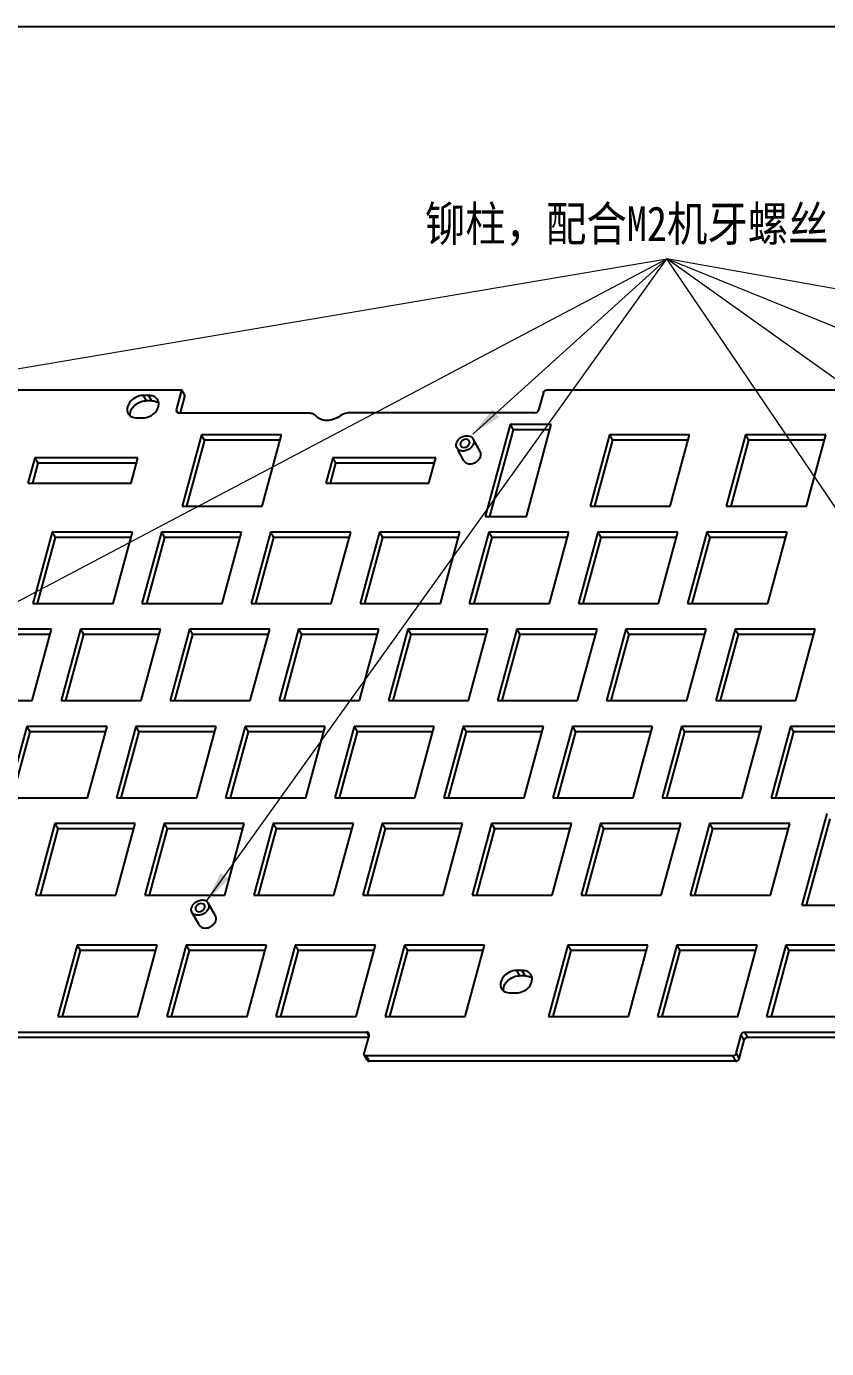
# Model space of a CAD drawing. Header units: millimetres. Extents: x 2158 to 4802, y -120 to 609.
# Drawn here: x 4327 to 4455.7, y 396.5 to 609 of the extents above; entities that cross this region are included whole.
import ezdxf

# ---------------------------------------------------------------- set-up
doc = ezdxf.new("R2010")
doc.units = ezdxf.units.MM
doc.header["$LTSCALE"] = 30.734
doc.layers.get('0').update_dxf_attribs({"linetype": 'CONTINUOUS'})
doc.layers.add('dim', color=82, linetype='CONTINUOUS', lineweight=9)
doc.styles.get("Standard").update_dxf_attribs({"font": 'txt', "width": 0.85})
doc.dimstyles.new('YanXiu', dxfattribs={"dimscale": 2.5, "dimtxt": 3, "dimasz": 2, "dimexe": 0.66, "dimexo": 0.66, "dimgap": 0.66, "dimtad": 0, "dimdsep": 46, "dimtxsty": 'STANDARD', "dimcen": 0, "dimclrd": 3, "dimclre": 6, "dimclrt": 3, "dimazin": 2, "dimtm": 1e-09, "dimtfac": 1, "dimtofl": 0, "dimtmove": 0, "dimatfit": 3, "dimfxl": 1, "dimlwd": 5, "dimlwe": 5, "dimarcsym": 0})

msp = doc.modelspace()

# ---------------------------------------------------------------- linework, layer by layer
at = {"color": 7, "linetype": 'Continuous'}
for p, q in [((4283.62516, 550.61263), (4352.02776, 550.61263)), ((4351.13679, 547.33158), (4352.02776, 550.61263)), ((4352.5069, 549.75465), (4352.02776, 550.61263)), ((4410.73419, 550.61263), (4469.6821, 550.61263)), ((4345.79585, 549.71034), (4346.27498, 548.85236)), ((4346.71691, 549.71034), (4345.79585, 549.71034)), ((4347.19605, 548.85236), (4346.27498, 548.85236)), ((4347.19605, 548.85236), (4346.71691, 549.71034)), ((4352.5069, 549.75465), (4351.73754, 546.92145)), ((4410.16229, 550.2025), (4409.38269, 547.33158)), ((4351.13679, 547.33158), (4351.34575, 546.95739)), ((4351.48595, 546.92145), (4372.36127, 546.92145)), ((4408.81079, 546.92145), (4378.9387, 546.92145)), ((4344.81578, 546.10119), (4345.73684, 546.10119)), ((4404.80319, 545.02799), (4400.79383, 530.26327)), ((4405.28233, 544.17001), (4401.50595, 530.26327)), ((4404.80319, 545.02799), (4405.28233, 544.17001)), ((4411.43483, 545.02799), (4404.80319, 545.02799)), ((4411.20185, 544.17001), (4405.28233, 544.17001)), ((4407.42547, 530.26327), (4411.43483, 545.02799)), ((4355.17305, 543.38747), (4352.05466, 531.90379)), ((4355.65219, 542.52949), (4352.76678, 531.90379)), ((4355.65219, 542.52949), (4355.17305, 543.38747)), ((4368.0679, 543.38747), (4355.17305, 543.38747)), ((4367.83492, 542.52949), (4355.65219, 542.52949)), ((4364.94951, 531.90379), (4368.0679, 543.38747)), ((4400.01249, 540.68069), (4398.86256, 542.73985)), ((4420.78483, 543.38747), (4417.66644, 531.90379)), ((4421.26397, 542.52949), (4418.37856, 531.90379)), ((4420.78483, 543.38747), (4421.26397, 542.52949)), ((4433.67968, 543.38747), (4420.78483, 543.38747)), ((4433.4467, 542.52949), (4421.26397, 542.52949)), ((4430.56129, 531.90379), (4433.67968, 543.38747)), ((4442.68766, 543.38747), (4439.56927, 531.90379)), ((4443.1668, 542.52949), (4440.28139, 531.90379)), ((4442.68766, 543.38747), (4443.1668, 542.52949)), ((4455.58251, 543.38747), (4442.68766, 543.38747)), ((4455.34953, 542.52949), (4443.1668, 542.52949)), ((4452.46412, 531.90379), (4455.58251, 543.38747)), ((4397.39324, 539.21798), (4396.45784, 540.89298)), ((4328.381, 539.69629), (4327.26729, 535.59497)), ((4328.86014, 538.83831), (4327.97941, 535.59497)), ((4328.381, 539.69629), (4328.86014, 538.83831)), ((4344.9601, 539.69629), (4328.381, 539.69629)), ((4344.72711, 538.83831), (4328.86014, 538.83831)), ((4343.84639, 535.59497), (4344.9601, 539.69629)), ((4376.27617, 539.69629), (4375.16246, 535.59497)), ((4376.75531, 538.83831), (4375.87458, 535.59497)), ((4376.27617, 539.69629), (4376.75531, 538.83831)), ((4392.85527, 539.69629), (4376.27617, 539.69629)), ((4392.62229, 538.83831), (4376.75531, 538.83831)), ((4391.74156, 535.59497), (4392.85527, 539.69629)), ((4397.39269, 539.21904), (4397.71051, 538.8912)), ((4327.26729, 535.59497), (4343.84639, 535.59497)), ((4375.16246, 535.59497), (4391.74156, 535.59497)), ((4352.05466, 531.90379), (4364.94951, 531.90379)), ((4417.66644, 531.90379), (4430.56129, 531.90379)), ((4439.56927, 531.90379), (4452.46412, 531.90379)), ((4400.79383, 530.26327), (4407.42547, 530.26327)), ((4331.18226, 527.76147), (4328.06387, 516.27779)), ((4331.18226, 527.76147), (4331.6614, 526.90349)), ((4344.07712, 527.76147), (4331.18226, 527.76147)), ((4340.95872, 516.27779), (4344.07712, 527.76147)), ((4348.72847, 527.76147), (4345.61008, 516.27779)), ((4348.72847, 527.76147), (4349.20761, 526.90349)), ((4361.62333, 527.76147), (4348.72847, 527.76147)), ((4358.50494, 516.27779), (4361.62333, 527.76147)), ((4366.27469, 527.76147), (4363.15629, 516.27779)), ((4366.27469, 527.76147), (4366.75382, 526.90349)), ((4379.16954, 527.76147), (4366.27469, 527.76147)), ((4376.05115, 516.27779), (4379.16954, 527.76147)), ((4383.8209, 527.76147), (4380.70251, 516.27779)), ((4383.8209, 527.76147), (4384.30004, 526.90349)), ((4396.71575, 527.76147), (4383.8209, 527.76147)), ((4393.59736, 516.27779), (4396.71575, 527.76147)), ((4401.36711, 527.76147), (4398.24872, 516.27779)), ((4401.36711, 527.76147), (4401.84625, 526.90349)), ((4414.26196, 527.76147), (4401.36711, 527.76147)), ((4411.14357, 516.27779), (4414.26196, 527.76147)), ((4418.91332, 527.76147), (4415.79493, 516.27779)), ((4418.91332, 527.76147), (4419.39246, 526.90349)), ((4431.80818, 527.76147), (4418.91332, 527.76147)), ((4428.68978, 516.27779), (4431.80818, 527.76147)), ((4436.45953, 527.76147), (4433.34114, 516.27779)), ((4449.35439, 527.76147), (4436.45953, 527.76147)), ((4436.45953, 527.76147), (4436.93867, 526.90349)), ((4446.236, 516.27779), (4449.35439, 527.76147)), ((4331.6614, 526.90349), (4328.77599, 516.27779)), ((4343.84413, 526.90349), (4331.6614, 526.90349)), ((4349.20761, 526.90349), (4346.32221, 516.27779)), ((4361.39034, 526.90349), (4349.20761, 526.90349)), ((4366.75382, 526.90349), (4363.86842, 516.27779)), ((4378.93656, 526.90349), (4366.75382, 526.90349)), ((4384.30004, 526.90349), (4381.41463, 516.27779)), ((4396.48277, 526.90349), (4384.30004, 526.90349)), ((4401.84625, 526.90349), (4398.96084, 516.27779)), ((4414.02898, 526.90349), (4401.84625, 526.90349)), ((4419.39246, 526.90349), (4416.50705, 516.27779)), ((4431.57519, 526.90349), (4419.39246, 526.90349)), ((4436.93867, 526.90349), (4434.05326, 516.27779)), ((4449.1214, 526.90349), (4436.93867, 526.90349)), ((4328.06387, 516.27779), (4340.95872, 516.27779)), ((4345.61008, 516.27779), (4358.50494, 516.27779)), ((4363.15629, 516.27779), (4376.05115, 516.27779)), ((4380.70251, 516.27779), (4393.59736, 516.27779)), ((4398.24872, 516.27779), (4411.14357, 516.27779)), ((4415.79493, 516.27779), (4428.68978, 516.27779)), ((4433.34114, 516.27779), (4446.236, 516.27779)), ((4331.05616, 512.13546), (4318.16131, 512.13546)), ((4330.82318, 511.27748), (4318.64045, 511.27748)), ((4327.93777, 500.65179), (4331.05616, 512.13546)), ((4335.70752, 512.13546), (4332.58913, 500.65179)), ((4336.18666, 511.27748), (4333.30125, 500.65179)), ((4335.70752, 512.13546), (4336.18666, 511.27748)), ((4348.60238, 512.13546), (4335.70752, 512.13546)), ((4348.36939, 511.27748), (4336.18666, 511.27748)), ((4345.48399, 500.65179), (4348.60238, 512.13546)), ((4353.25373, 512.13546), (4350.13534, 500.65179)), ((4353.73287, 511.27748), (4350.84747, 500.65179)), ((4353.25373, 512.13546), (4353.73287, 511.27748)), ((4366.14859, 512.13546), (4353.25373, 512.13546)), ((4365.9156, 511.27748), (4353.73287, 511.27748)), ((4363.0302, 500.65179), (4366.14859, 512.13546)), ((4370.79995, 512.13546), (4367.68156, 500.65179)), ((4371.27908, 511.27748), (4368.39368, 500.65179)), ((4370.79995, 512.13546), (4371.27908, 511.27748)), ((4383.6948, 512.13546), (4370.79995, 512.13546)), ((4383.46182, 511.27748), (4371.27908, 511.27748)), ((4380.57641, 500.65179), (4383.6948, 512.13546)), ((4388.34616, 512.13546), (4385.22777, 500.65179)), ((4388.8253, 511.27748), (4385.93989, 500.65179)), ((4388.34616, 512.13546), (4388.8253, 511.27748)), ((4401.24101, 512.13546), (4388.34616, 512.13546)), ((4401.00803, 511.27748), (4388.8253, 511.27748)), ((4398.12262, 500.65179), (4401.24101, 512.13546)), ((4405.89237, 512.13546), (4402.77398, 500.65179)), ((4406.37151, 511.27748), (4403.4861, 500.65179)), ((4405.89237, 512.13546), (4406.37151, 511.27748)), ((4418.78722, 512.13546), (4405.89237, 512.13546)), ((4418.55424, 511.27748), (4406.37151, 511.27748)), ((4415.66883, 500.65179), (4418.78722, 512.13546)), ((4423.43858, 512.13546), (4420.32019, 500.65179)), ((4423.91772, 511.27748), (4421.03231, 500.65179)), ((4436.33344, 512.13546), (4423.43858, 512.13546)), ((4423.43858, 512.13546), (4423.91772, 511.27748)), ((4436.10045, 511.27748), (4423.91772, 511.27748)), ((4433.21504, 500.65179), (4436.33344, 512.13546)), ((4440.98479, 512.13546), (4437.8664, 500.65179)), ((4441.46393, 511.27748), (4438.57853, 500.65179)), ((4453.87965, 512.13546), (4440.98479, 512.13546)), ((4440.98479, 512.13546), (4441.46393, 511.27748)), ((4453.64666, 511.27748), (4441.46393, 511.27748)), ((4450.76126, 500.65179), (4453.87965, 512.13546)), ((4315.04292, 500.65179), (4327.93777, 500.65179)), ((4332.58913, 500.65179), (4345.48399, 500.65179)), ((4350.13534, 500.65179), (4363.0302, 500.65179)), ((4367.68156, 500.65179), (4380.57641, 500.65179)), ((4385.22777, 500.65179), (4398.12262, 500.65179)), ((4402.77398, 500.65179), (4415.66883, 500.65179)), ((4420.32019, 500.65179), (4433.21504, 500.65179)), ((4437.8664, 500.65179), (4450.76126, 500.65179)), ((4327.08924, 496.50946), (4323.97085, 485.02578)), ((4327.56838, 495.65148), (4324.68297, 485.02578)), ((4327.08924, 496.50946), (4327.56838, 495.65148)), ((4339.9841, 496.50946), (4327.08924, 496.50946)), ((4339.75111, 495.65148), (4327.56838, 495.65148)), ((4336.86571, 485.02578), (4339.9841, 496.50946)), ((4344.63546, 496.50946), (4341.51706, 485.02578)), ((4345.11459, 495.65148), (4342.22919, 485.02578)), ((4344.63546, 496.50946), (4345.11459, 495.65148)), ((4357.53031, 496.50946), (4344.63546, 496.50946)), ((4357.29732, 495.65148), (4345.11459, 495.65148)), ((4354.41192, 485.02578), (4357.53031, 496.50946)), ((4362.18167, 496.50946), (4359.06328, 485.02578)), ((4362.66081, 495.65148), (4359.7754, 485.02578)), ((4362.18167, 496.50946), (4362.66081, 495.65148)), ((4375.07652, 496.50946), (4362.18167, 496.50946)), ((4374.84354, 495.65148), (4362.66081, 495.65148)), ((4371.95813, 485.02578), (4375.07652, 496.50946)), ((4379.72788, 496.50946), (4376.60949, 485.02578)), ((4380.20702, 495.65148), (4377.32161, 485.02578)), ((4379.72788, 496.50946), (4380.20702, 495.65148)), ((4392.62273, 496.50946), (4379.72788, 496.50946)), ((4392.38975, 495.65148), (4380.20702, 495.65148)), ((4389.50434, 485.02578), (4392.62273, 496.50946)), ((4397.27409, 496.50946), (4394.1557, 485.02578)), ((4397.75323, 495.65148), (4394.86782, 485.02578)), ((4397.27409, 496.50946), (4397.75323, 495.65148)), ((4410.16894, 496.50946), (4397.27409, 496.50946)), ((4409.93596, 495.65148), (4397.75323, 495.65148)), ((4407.05055, 485.02578), (4410.16894, 496.50946)), ((4414.8203, 496.50946), (4411.70191, 485.02578)), ((4415.29944, 495.65148), (4412.41403, 485.02578)), ((4427.71516, 496.50946), (4414.8203, 496.50946)), ((4414.8203, 496.50946), (4415.29944, 495.65148)), ((4427.48217, 495.65148), (4415.29944, 495.65148)), ((4424.59677, 485.02578), (4427.71516, 496.50946)), ((4432.36651, 496.50946), (4429.24812, 485.02578)), ((4432.84565, 495.65148), (4429.96025, 485.02578)), ((4445.26137, 496.50946), (4432.36651, 496.50946)), ((4432.36651, 496.50946), (4432.84565, 495.65148)), ((4445.02838, 495.65148), (4432.84565, 495.65148)), ((4442.14298, 485.02578), (4445.26137, 496.50946)), ((4449.91273, 496.50946), (4446.79434, 485.02578)), ((4450.39186, 495.65148), (4447.50646, 485.02578)), ((4462.80758, 496.50946), (4449.91273, 496.50946)), ((4449.91273, 496.50946), (4450.39186, 495.65148)), ((4462.5746, 495.65148), (4450.39186, 495.65148)), ((4323.97085, 485.02578), (4336.86571, 485.02578)), ((4341.51706, 485.02578), (4354.41192, 485.02578)), ((4359.06328, 485.02578), (4371.95813, 485.02578)), ((4376.60949, 485.02578), (4389.50434, 485.02578)), ((4394.1557, 485.02578), (4407.05055, 485.02578)), ((4411.70191, 485.02578), (4424.59677, 485.02578)), ((4429.24812, 485.02578), (4442.14298, 485.02578)), ((4446.79434, 485.02578), (4459.68919, 485.02578)), ((4455.73672, 482.51168), (4451.72736, 467.74695)), ((4331.6145, 480.88346), (4328.49611, 469.39978)), ((4331.6145, 480.88346), (4332.09364, 480.02547)), ((4344.50936, 480.88346), (4331.6145, 480.88346)), ((4341.39097, 469.39978), (4344.50936, 480.88346)), ((4349.16072, 480.88346), (4346.04232, 469.39978)), ((4349.16072, 480.88346), (4349.63985, 480.02547)), ((4362.05557, 480.88346), (4349.16072, 480.88346)), ((4358.93718, 469.39978), (4362.05557, 480.88346)), ((4366.70693, 480.88346), (4363.58854, 469.39978)), ((4366.70693, 480.88346), (4367.18607, 480.02547)), ((4379.60178, 480.88346), (4366.70693, 480.88346)), ((4376.48339, 469.39978), (4379.60178, 480.88346)), ((4384.25314, 480.88346), (4381.13475, 469.39978)), ((4384.25314, 480.88346), (4384.73228, 480.02547)), ((4397.14799, 480.88346), (4384.25314, 480.88346)), ((4394.0296, 469.39978), (4397.14799, 480.88346)), ((4401.79935, 480.88346), (4398.68096, 469.39978)), ((4401.79935, 480.88346), (4402.27849, 480.02547)), ((4414.69421, 480.88346), (4401.79935, 480.88346)), ((4411.57581, 469.39978), (4414.69421, 480.88346)), ((4419.34556, 480.88346), (4416.22717, 469.39978)), ((4432.24042, 480.88346), (4419.34556, 480.88346)), ((4419.34556, 480.88346), (4419.8247, 480.02547)), ((4429.12203, 469.39978), (4432.24042, 480.88346)), ((4436.89178, 480.88346), (4433.77338, 469.39978)), ((4449.78663, 480.88346), (4436.89178, 480.88346)), ((4436.89178, 480.88346), (4437.37091, 480.02547)), ((4446.66824, 469.39978), (4449.78663, 480.88346)), ((4456.21586, 481.6537), (4452.43948, 467.74695)), ((4332.09364, 480.02547), (4329.20824, 469.39978)), ((4344.27637, 480.02547), (4332.09364, 480.02547)), ((4349.63985, 480.02547), (4346.75445, 469.39978)), ((4361.82259, 480.02547), (4349.63985, 480.02547)), ((4367.18607, 480.02547), (4364.30066, 469.39978)), ((4379.3688, 480.02547), (4367.18607, 480.02547)), ((4384.73228, 480.02547), (4381.84687, 469.39978)), ((4396.91501, 480.02547), (4384.73228, 480.02547)), ((4402.27849, 480.02547), (4399.39308, 469.39978)), ((4414.46122, 480.02547), (4402.27849, 480.02547)), ((4419.8247, 480.02547), (4416.93929, 469.39978)), ((4432.00743, 480.02547), (4419.8247, 480.02547)), ((4437.37091, 480.02547), (4434.48551, 469.39978)), ((4449.55364, 480.02547), (4437.37091, 480.02547)), ((4328.49611, 469.39978), (4341.39097, 469.39978)), ((4346.04232, 469.39978), (4358.93718, 469.39978)), ((4357.42013, 466.04898), (4356.2702, 468.10813)), ((4363.58854, 469.39978), (4376.48339, 469.39978)), ((4381.13475, 469.39978), (4394.0296, 469.39978)), ((4398.68096, 469.39978), (4411.57581, 469.39978)), ((4416.22717, 469.39978), (4429.12203, 469.39978)), ((4433.77338, 469.39978), (4446.66824, 469.39978)), ((4451.72736, 467.74695), (4458.359, 467.74695)), ((4354.80088, 464.58626), (4353.65095, 466.64541)), ((4335.17421, 461.36256), (4332.05582, 449.87888)), ((4335.17421, 461.36256), (4335.65335, 460.50458)), ((4348.06907, 461.36256), (4335.17421, 461.36256)), ((4344.95068, 449.87888), (4348.06907, 461.36256)), ((4352.72042, 461.36256), (4349.60203, 449.87888)), ((4352.72042, 461.36256), (4353.19956, 460.50458)), ((4365.61528, 461.36256), (4352.72042, 461.36256)), ((4362.49689, 449.87888), (4365.61528, 461.36256)), ((4370.26664, 461.36256), (4367.14824, 449.87888)), ((4370.26664, 461.36256), (4370.74577, 460.50458)), ((4383.16149, 461.36256), (4370.26664, 461.36256)), ((4380.0431, 449.87888), (4383.16149, 461.36256)), ((4387.81285, 461.36256), (4384.69446, 449.87888)), ((4387.81285, 461.36256), (4388.29199, 460.50458)), ((4400.7077, 461.36256), (4387.81285, 461.36256)), ((4397.58931, 449.87888), (4400.7077, 461.36256)), ((4414.08151, 461.36256), (4410.96312, 449.87888)), ((4426.97636, 461.36256), (4414.08151, 461.36256)), ((4414.08151, 461.36256), (4414.56065, 460.50458)), ((4423.85797, 449.87888), (4426.97636, 461.36256)), ((4431.62772, 461.36256), (4428.50933, 449.87888)), ((4444.52257, 461.36256), (4431.62772, 461.36256)), ((4431.62772, 461.36256), (4432.10686, 460.50458)), ((4441.40418, 449.87888), (4444.52257, 461.36256)), ((4449.17393, 461.36256), (4446.05554, 449.87888)), ((4462.06879, 461.36256), (4449.17393, 461.36256)), ((4449.17393, 461.36256), (4449.65307, 460.50458)), ((4335.65335, 460.50458), (4332.76794, 449.87888)), ((4347.83608, 460.50458), (4335.65335, 460.50458)), ((4353.19956, 460.50458), (4350.31416, 449.87888)), ((4365.38229, 460.50458), (4353.19956, 460.50458)), ((4370.74577, 460.50458), (4367.86037, 449.87888)), ((4382.92851, 460.50458), (4370.74577, 460.50458)), ((4388.29199, 460.50458), (4385.40658, 449.87888)), ((4400.47472, 460.50458), (4388.29199, 460.50458)), ((4414.56065, 460.50458), (4411.67524, 449.87888)), ((4426.74338, 460.50458), (4414.56065, 460.50458)), ((4432.10686, 460.50458), (4429.22145, 449.87888)), ((4444.28959, 460.50458), (4432.10686, 460.50458)), ((4449.65307, 460.50458), (4446.76766, 449.87888)), ((4461.8358, 460.50458), (4449.65307, 460.50458)), ((4406.75677, 457.26686), (4405.83571, 457.26686)), ((4405.83571, 457.26686), (4406.31484, 456.40888)), ((4407.23591, 456.40888), (4406.75677, 457.26686)), ((4407.23591, 456.40888), (4406.31484, 456.40888)), ((4404.85564, 453.65771), (4405.7767, 453.65771)), ((4332.05582, 449.87888), (4344.95068, 449.87888)), ((4349.60203, 449.87888), (4362.49689, 449.87888)), ((4367.14824, 449.87888), (4380.0431, 449.87888)), ((4384.69446, 449.87888), (4397.58931, 449.87888)), ((4410.96312, 449.87888), (4423.85797, 449.87888)), ((4428.50933, 449.87888), (4441.40418, 449.87888)), ((4446.05554, 449.87888), (4458.95039, 449.87888)), ((4306.92473, 447.35216), (4381.77276, 447.35216)), ((4382.00031, 446.49418), (4307.40387, 446.49418)), ((4382.12192, 446.94203), (4381.30741, 443.94256)), ((4382.08262, 446.79731), (4381.77276, 447.35216)), ((4441.17638, 443.94256), (4441.99088, 446.94203)), ((4442.47002, 446.08405), (4441.99088, 446.94203)), ((4442.56279, 447.35216), (4508.88332, 447.35216)), ((4443.04192, 446.49418), (4442.56279, 447.35216)), ((4509.11087, 446.49418), (4443.04192, 446.49418)), ((4441.65552, 443.08458), (4442.47002, 446.08405)), ((4381.81054, 442.84079), (4381.3314, 443.69877)), ((4381.65657, 443.53243), (4382.13571, 442.67445)), ((4440.60448, 443.53243), (4381.65657, 443.53243)), ((4441.08361, 442.67445), (4382.13571, 442.67445)), ((4441.08361, 442.67445), (4440.60448, 443.53243)), ((4441.17638, 443.94256), (4441.65552, 443.08458))]:
    msp.add_line(p, q, dxfattribs=at)
msp.add_lwpolyline([(3480.31401, 609.0399), (4802.17855, 609.0399), (4802.17855, -120.35237), (3480.31401, -120.35237)], close=True)
for centre, radius, start, end in [((4381.85098, 447.04808), 0.28282, 20.4936817, 28.9723777), ((4381.57842, 443.83656), 0.28291, 200.4098371, 208.9660583)]:
    msp.add_arc(centre, radius, start, end, dxfattribs=at)
for points, knots in [([(4410.16229, 550.2025), (4410.19375, 550.31837), (4410.3607, 550.52666), (4410.60823, 550.61263), (4410.73419, 550.61263)], [0, 0, 0, 0, 0.3602025309, 0.7380960023, 0.7380960023, 0.7380960023, 0.7380960023]), ([(4345.79585, 549.71034), (4345.40694, 549.71034), (4344.61646, 549.50939), (4343.68082, 548.80666), (4343.22776, 547.95689), (4343.20774, 547.27259), (4343.31077, 546.96633), (4343.38566, 546.83234)], [0, 0, 0, 0, 1.166716701, 2.356129552, 3.430763542, 3.915008889, 4.375493412, 4.375493412, 4.375493412, 4.375493412]), ([(4344.10046, 547.73846), (4344.34971, 548.07672), (4345.01974, 548.62736), (4345.8596, 548.85236), (4346.27498, 548.85236)], [0, 0, 0, 0, 1.260508955, 2.506672759, 2.506672759, 2.506672759, 2.506672759]), ([(4345.73684, 546.10119), (4346.12575, 546.10119), (4346.91622, 546.30214), (4347.85187, 547.00487), (4348.30493, 547.85464), (4348.32494, 548.53894), (4348.22191, 548.8452), (4348.14703, 548.97919)], [0, 0, 0, 0, 1.166716701, 2.356129552, 3.430763542, 3.915008889, 4.375493412, 4.375493412, 4.375493412, 4.375493412]), ([(4347.64604, 549.4794), (4347.57987, 549.5177), (4347.28949, 549.65727), (4346.96172, 549.71034), (4346.71691, 549.71034)], [0, 0, 0, 0, 0.2293476499, 0.9637901538, 0.9637901538, 0.9637901538, 0.9637901538]), ([(4347.19605, 548.85236), (4347.26315, 548.85236), (4347.52087, 548.84072), (4347.77773, 548.78152), (4347.95348, 548.70696)], [0, 0, 0, 0, 0.2013013789, 0.7740653692, 0.7740653692, 0.7740653692, 0.7740653692]), ([(4348.14703, 548.97919), (4348.06101, 549.1331), (4347.89737, 549.31761), (4347.69906, 549.44871), (4347.64604, 549.4794)], [0, 0, 0, 0, 0.5289506919, 0.7127528213, 0.7127528213, 0.7127528213, 0.7127528213]), ([(4343.38566, 546.83234), (4343.51318, 546.60419), (4343.95309, 546.20617), (4344.52207, 546.10119), (4344.81578, 546.10119)], [0, 0, 0, 0, 0.784115178, 1.66524454, 1.66524454, 1.66524454, 1.66524454]), ([(4343.70762, 546.47769), (4343.70291, 546.52394), (4343.69304, 546.71529), (4343.72064, 546.90794), (4343.75862, 547.04778)], [0, 0, 0, 0, 0.1394799702, 0.574212664, 0.574212664, 0.574212664, 0.574212664]), ([(4343.75862, 547.04778), (4343.77487, 547.10765), (4343.85548, 547.35276), (4343.98438, 547.58093), (4344.10046, 547.73846)], [0, 0, 0, 0, 0.1861087984, 0.7731627038, 0.7731627038, 0.7731627038, 0.7731627038]), ([(4351.13679, 547.33158), (4351.13108, 547.31054), (4351.11592, 547.22942), (4351.13093, 547.14157), (4351.16037, 547.08845)], [0, 0, 0, 0, 0.0654042369, 0.2476044227, 0.2476044227, 0.2476044227, 0.2476044227]), ([(4351.26991, 546.97684), (4351.31724, 546.94856), (4351.39162, 546.92588), (4351.46627, 546.92145), (4351.48595, 546.92145)], [0, 0, 0, 0, 0.1654188936, 0.2244677095, 0.2244677095, 0.2244677095, 0.2244677095]), ([(4372.36127, 546.92145), (4372.59148, 546.92145), (4373.0353, 546.84971), (4373.41098, 546.58871), (4373.54313, 546.42934)], [0, 0, 0, 0, 0.690630589, 1.311734928, 1.311734928, 1.311734928, 1.311734928]), ([(4377.48958, 546.42934), (4377.17037, 546.19673), (4376.47168, 545.83225), (4375.35234, 545.62877), (4374.30576, 545.79882), (4373.74137, 546.19025), (4373.54313, 546.42934)], [0, 0, 0, 0, 1.184924599, 2.323317959, 3.359155592, 4.290924599, 4.290924599, 4.290924599, 4.290924599]), ([(4378.9387, 546.92145), (4378.81405, 546.92145), (4378.29971, 546.87521), (4377.80494, 546.65915), (4377.48958, 546.42934)], [0, 0, 0, 0, 0.373951312, 1.544583984, 1.544583984, 1.544583984, 1.544583984]), ([(4408.81079, 546.92145), (4408.93675, 546.92145), (4409.18428, 547.00741), (4409.35123, 547.21571), (4409.38269, 547.33158)], [0, 0, 0, 0, 0.3778847342, 0.7380970455, 0.7380970455, 0.7380970455, 0.7380970455]), ([(4396.17134, 542.00849), (4396.24596, 542.28327), (4396.60085, 542.80134), (4397.27405, 543.17006), (4397.86795, 543.25863), (4398.28426, 543.20557), (4398.63608, 543.03423), (4398.80402, 542.84434), (4398.86206, 542.74067)], [0, 0, 0, 0, 0.854197218, 1.777824058, 2.22404535, 2.638243152, 3.017814056, 3.374253802, 3.374253802, 3.374253802, 3.374253802]), ([(4398.25137, 542.39857), (4398.1887, 542.51066), (4397.93303, 542.68992), (4397.46782, 542.66212), (4397.04597, 542.43207), (4396.85591, 542.15515), (4396.81609, 542.00849)], [0, 0, 0, 0, 0.385266757, 0.839725798, 1.332425342, 1.788324887, 1.788324887, 1.788324887, 1.788324887]), ([(4398.28978, 542.00849), (4398.29898, 542.04234), (4398.32349, 542.17251), (4398.2989, 542.31356), (4398.25137, 542.39857)], [0, 0, 0, 0, 0.1052228131, 0.397404785, 0.397404785, 0.397404785, 0.397404785]), ([(4398.86206, 542.74067), (4398.92121, 542.63504), (4398.99587, 542.38768), (4398.96832, 542.13293), (4398.93453, 542.00849)], [0, 0, 0, 0, 0.3631835913, 0.750035969, 0.750035969, 0.750035969, 0.750035969]), ([(4396.24364, 541.2765), (4396.18454, 541.38205), (4396.1099, 541.62935), (4396.13754, 541.88402), (4396.17134, 542.00849)], [0, 0, 0, 0, 0.3628909957, 0.7498361495, 0.7498361495, 0.7498361495, 0.7498361495]), ([(4396.56058, 540.95035), (4396.52732, 540.97087), (4396.40236, 541.05844), (4396.29905, 541.17754), (4396.24364, 541.2765)], [0, 0, 0, 0, 0.1172531166, 0.4575085845, 0.4575085845, 0.4575085845, 0.4575085845]), ([(4396.97969, 540.79751), (4396.94137, 540.80395), (4396.79545, 540.83504), (4396.6545, 540.89241), (4396.56058, 540.95035)], [0, 0, 0, 0, 0.1165625597, 0.4476190437, 0.4476190437, 0.4476190437, 0.4476190437]), ([(4396.81609, 542.00849), (4396.8069, 541.97464), (4396.78238, 541.84447), (4396.80697, 541.70342), (4396.8545, 541.61841)], [0, 0, 0, 0, 0.1052228131, 0.3974047851, 0.3974047851, 0.3974047851, 0.3974047851]), ([(4396.8545, 541.61841), (4396.91717, 541.50632), (4397.17284, 541.32706), (4397.63805, 541.35486), (4398.0599, 541.58491), (4398.24996, 541.86183), (4398.28978, 542.00849)], [0, 0, 0, 0, 0.385266757, 0.839725798, 1.332425342, 1.788324888, 1.788324888, 1.788324888, 1.788324888]), ([(4397.97062, 540.95035), (4397.89053, 540.91334), (4397.57615, 540.79288), (4397.2249, 540.75631), (4396.97969, 540.79751)], [0, 0, 0, 0, 0.264665185, 1.010611257, 1.010611257, 1.010611257, 1.010611257]), ([(4398.93453, 542.00849), (4398.87334, 541.78317), (4398.61001, 541.34761), (4398.20171, 541.05715), (4397.97062, 540.95035)], [0, 0, 0, 0, 0.700441836, 1.464183603, 1.464183603, 1.464183603, 1.464183603]), ([(4399.12055, 538.8912), (4399.30852, 538.97806), (4399.65058, 539.20587), (4400.01354, 539.67092), (4400.16737, 540.19699), (4400.08959, 540.54285), (4400.01178, 540.6819)], [0, 0, 0, 0, 0.621212856, 1.209401117, 1.737189272, 2.215209835, 2.215209835, 2.215209835, 2.215209835]), ([(4397.71051, 538.8912), (4397.90353, 538.77211), (4398.40375, 538.66034), (4398.88717, 538.78335), (4399.12055, 538.8912)], [0, 0, 0, 0, 0.680406654, 1.451697659, 1.451697659, 1.451697659, 1.451697659]), ([(4353.57898, 467.37677), (4353.6536, 467.65155), (4354.00849, 468.16963), (4354.68169, 468.53834), (4355.27559, 468.62692), (4355.69189, 468.57385), (4356.04372, 468.40251), (4356.21165, 468.21262), (4356.2697, 468.10895)], [0, 0, 0, 0, 0.854197218, 1.777824058, 2.22404535, 2.638243153, 3.017814056, 3.374253802, 3.374253802, 3.374253802, 3.374253802]), ([(4355.65901, 467.76685), (4355.59634, 467.87895), (4355.34066, 468.0582), (4354.87546, 468.0304), (4354.45361, 467.80035), (4354.26355, 467.52343), (4354.22372, 467.37677)], [0, 0, 0, 0, 0.385266757, 0.839725798, 1.332425342, 1.788324888, 1.788324888, 1.788324888, 1.788324888]), ([(4355.69742, 467.37677), (4355.70661, 467.41062), (4355.73113, 467.54079), (4355.70654, 467.68184), (4355.65901, 467.76685)], [0, 0, 0, 0, 0.1052228131, 0.3974047851, 0.3974047851, 0.3974047851, 0.3974047851]), ([(4356.2697, 468.10895), (4356.32884, 468.00332), (4356.4035, 467.75596), (4356.37596, 467.50122), (4356.34216, 467.37677)], [0, 0, 0, 0, 0.3631835913, 0.7500359691, 0.7500359691, 0.7500359691, 0.7500359691]), ([(4353.65144, 466.64459), (4353.5923, 466.75023), (4353.51764, 466.99758), (4353.54519, 467.25233), (4353.57898, 467.37677)], [0, 0, 0, 0, 0.3631835913, 0.750035969, 0.750035969, 0.750035969, 0.750035969]), ([(4356.34216, 467.37677), (4356.26755, 467.10199), (4355.91265, 466.58392), (4355.23945, 466.2152), (4354.64555, 466.12663), (4354.22925, 466.17969), (4353.87742, 466.35103), (4353.70949, 466.54092), (4353.65144, 466.64459)], [0, 0, 0, 0, 0.854197218, 1.777824058, 2.22404535, 2.638243153, 3.017814056, 3.374253802, 3.374253802, 3.374253802, 3.374253802]), ([(4354.22372, 467.37677), (4354.21453, 467.34292), (4354.19001, 467.21276), (4354.2146, 467.0717), (4354.26213, 466.98669)], [0, 0, 0, 0, 0.1052228131, 0.397404785, 0.397404785, 0.397404785, 0.397404785]), ([(4354.26213, 466.98669), (4354.3248, 466.8746), (4354.58048, 466.69534), (4355.04568, 466.72314), (4355.46753, 466.9532), (4355.6576, 467.23012), (4355.69742, 467.37677)], [0, 0, 0, 0, 0.385266757, 0.839725798, 1.332425342, 1.788324888, 1.788324888, 1.788324888, 1.788324888]), ([(4357.49209, 465.31762), (4357.52589, 465.44207), (4357.55344, 465.6968), (4357.47878, 465.94415), (4357.41965, 466.04978)], [0, 0, 0, 0, 0.3868601259, 0.750013168, 0.750013168, 0.750013168, 0.750013168]), ([(4354.80135, 464.58546), (4354.85939, 464.4818), (4355.0273, 464.29192), (4355.37909, 464.12057), (4355.79537, 464.06747), (4356.38929, 464.156), (4357.06253, 464.52472), (4357.41747, 465.04281), (4357.49209, 465.31762)], [0, 0, 0, 0, 0.356398593, 0.735943214, 1.150128266, 1.596329962, 2.520007227, 3.374277304, 3.374277304, 3.374277304, 3.374277304]), ([(4405.83571, 457.26686), (4405.4468, 457.26686), (4404.65632, 457.06591), (4403.72068, 456.36318), (4403.26762, 455.51341), (4403.2476, 454.82911), (4403.35063, 454.52285), (4403.42552, 454.38886)], [0, 0, 0, 0, 1.166716701, 2.356129552, 3.430763542, 3.915008889, 4.375493412, 4.375493412, 4.375493412, 4.375493412]), ([(4407.6859, 457.03592), (4407.61973, 457.07422), (4407.32935, 457.21379), (4407.00158, 457.26686), (4406.75677, 457.26686)], [0, 0, 0, 0, 0.22934765, 0.9637901539, 0.9637901539, 0.9637901539, 0.9637901539]), ([(4408.18689, 456.53571), (4408.10087, 456.68961), (4407.93723, 456.87413), (4407.73892, 457.00523), (4407.6859, 457.03592)], [0, 0, 0, 0, 0.5289506921, 0.7127528213, 0.7127528213, 0.7127528213, 0.7127528213]), ([(4403.79848, 454.6043), (4403.81473, 454.66417), (4403.89534, 454.90928), (4404.02424, 455.13745), (4404.14032, 455.29498)], [0, 0, 0, 0, 0.1861087984, 0.7731627038, 0.7731627038, 0.7731627038, 0.7731627038]), ([(4404.14032, 455.29498), (4404.38957, 455.63324), (4405.0596, 456.18388), (4405.89946, 456.40888), (4406.31484, 456.40888)], [0, 0, 0, 0, 1.260508955, 2.506672759, 2.506672759, 2.506672759, 2.506672759]), ([(4405.7767, 453.65771), (4406.16561, 453.65771), (4406.95608, 453.85866), (4407.89173, 454.56139), (4408.34479, 455.41116), (4408.3648, 456.09546), (4408.26177, 456.40172), (4408.18689, 456.53571)], [0, 0, 0, 0, 1.166716701, 2.356129552, 3.430763542, 3.915008889, 4.375493412, 4.375493412, 4.375493412, 4.375493412]), ([(4407.23591, 456.40888), (4407.30301, 456.40888), (4407.56073, 456.39724), (4407.81759, 456.33804), (4407.99334, 456.26348)], [0, 0, 0, 0, 0.2013013789, 0.7740653693, 0.7740653693, 0.7740653693, 0.7740653693]), ([(4403.42552, 454.38886), (4403.55304, 454.16071), (4403.99295, 453.76269), (4404.56193, 453.65771), (4404.85564, 453.65771)], [0, 0, 0, 0, 0.784115178, 1.66524454, 1.66524454, 1.66524454, 1.66524454]), ([(4403.74748, 454.03421), (4403.74277, 454.08046), (4403.7329, 454.27181), (4403.7605, 454.46446), (4403.79848, 454.6043)], [0, 0, 0, 0, 0.1394799703, 0.5742126641, 0.5742126641, 0.5742126641, 0.5742126641]), ([(4382.09841, 447.18508), (4382.06954, 447.23721), (4381.96928, 447.32801), (4381.83967, 447.35216), (4381.77276, 447.35216)], [0, 0, 0, 0, 0.1787847894, 0.379512206, 0.379512206, 0.379512206, 0.379512206]), ([(4442.56279, 447.35216), (4442.43682, 447.35216), (4442.18929, 447.2662), (4442.02235, 447.05791), (4441.99088, 446.94203)], [0, 0, 0, 0, 0.3778847342, 0.7380970455, 0.7380970455, 0.7380970455, 0.7380970455]), ([(4443.04192, 446.49418), (4442.91596, 446.49418), (4442.66843, 446.40822), (4442.50149, 446.19993), (4442.47002, 446.08405)], [0, 0, 0, 0, 0.3778847342, 0.7380970456, 0.7380970456, 0.7380970456, 0.7380970456]), ([(4381.65657, 443.53243), (4381.58966, 443.53243), (4381.46003, 443.55658), (4381.35977, 443.64741), (4381.3309, 443.69955)], [0, 0, 0, 0, 0.2007462732, 0.3795522466, 0.3795522466, 0.3795522466, 0.3795522466]), ([(4381.81004, 442.84157), (4381.83891, 442.78943), (4381.93917, 442.6986), (4382.0688, 442.67445), (4382.13571, 442.67445)], [0, 0, 0, 0, 0.1788059734, 0.3795522466, 0.3795522466, 0.3795522466, 0.3795522466]), ([(4441.17638, 443.94256), (4441.14491, 443.82669), (4440.97797, 443.6184), (4440.73044, 443.53243), (4440.60448, 443.53243)], [0, 0, 0, 0, 0.3602025309, 0.7380960023, 0.7380960023, 0.7380960023, 0.7380960023]), ([(4441.08361, 442.67445), (4441.20958, 442.67445), (4441.45711, 442.76042), (4441.62405, 442.96871), (4441.65552, 443.08458)], [0, 0, 0, 0, 0.3778934714, 0.7380960023, 0.7380960023, 0.7380960023, 0.7380960023])]:
    msp.add_open_spline(points, degree=3, knots=knots, dxfattribs=at)
for points in [[(4347.95348, 548.70696), (4348.08047, 548.65308), (4348.20182, 548.582), (4348.3091, 548.49528)], [(4351.16037, 547.08845), (4351.18564, 547.04285), (4351.22516, 547.00358), (4351.26991, 546.97684)], [(4407.99334, 456.26348), (4408.12033, 456.2096), (4408.24168, 456.13852), (4408.34896, 456.0518)], [(4382.12192, 446.94203), (4382.13984, 447.00803), (4382.13984, 447.08304), (4382.11591, 447.1471)], [(4381.31327, 443.7379), (4381.28948, 443.80187), (4381.28953, 443.8767), (4381.30741, 443.94256)]]:
    msp.add_open_spline(points, degree=3, dxfattribs=at)

# ---------------------------------------------------------------- texts
at = {"insert": (4391.10477, 580.12614), "char_height": 5.6, "attachment_point": 1}
msp.add_mtext_dynamic_manual_height_columns('{\\fSimSun|b0|i0|c134|p2;\\C4;铆柱，配合M2机牙螺丝}', width=11.9400362, gutter_width=1, heights=[0], dxfattribs=at).dxf.set("width", 69.3905979)

# ---------------------------------------------------------------- leaders
at = {"layer": 'dim'}
for points in [[(4229.751, 466.04978), (4430.00904, 571.68771)], [(4261.48526, 543.17374), (4430.00904, 571.68771)], [(4356.00949, 468.39715), (4430.00904, 571.68771)], [(4398.7963, 543.50733), (4430.00904, 571.68771)], [(4597.08322, 542.00849), (4430.00904, 571.68771)], [(4576.17224, 467.37677), (4430.00904, 571.68771)], [(4501.81975, 542.57082), (4430.00904, 571.68771)], [(4500.93536, 467.0031), (4430.00904, 571.68771)]]:
    msp.add_leader(points, dimstyle='YanXiu', override={"dimtxt": 2.5, "dimexe": 0.49975, "dimexo": 0.49975, "dimgap": 0.49975, "dimtad": 0}, dxfattribs=at)

doc.saveas('drawing.dxf')
